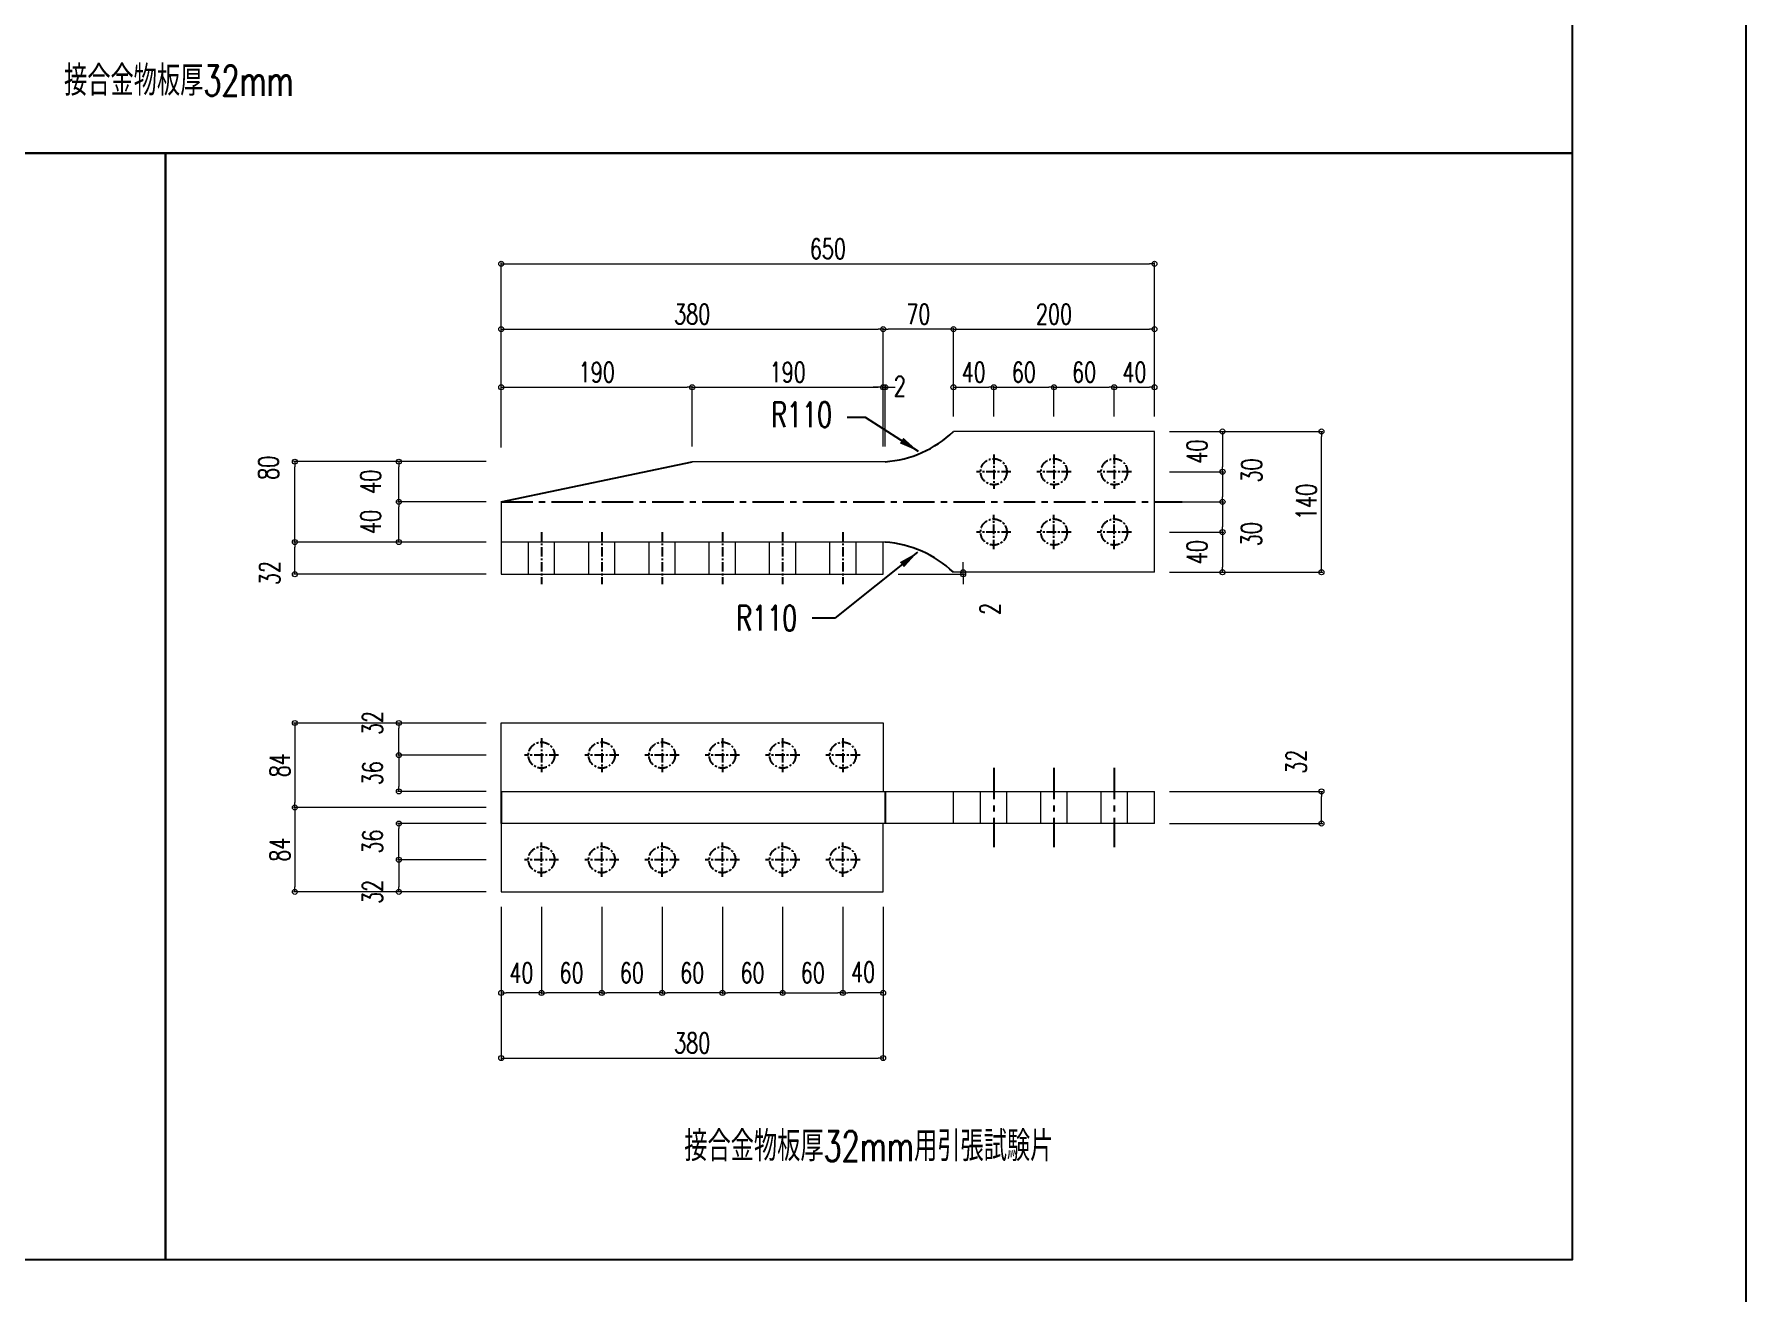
# Model space of a CAD drawing. Header units: millimetres. Extents: x 0 to 29624, y 0 to 14691.
# Drawn here: x 27921 to 29624, y 7011 to 8263 of the extents above; entities that cross this region are included whole.
import ezdxf

# ---------------------------------------------------------------- set-up
doc = ezdxf.new("R2010")
doc.units = ezdxf.units.MM
doc.header["$LTSCALE"] = 5
for name, pattern in [('ACAD_ISO03W100', [30, 12, -18]), ('CENTER1', [10, 6.25, -1.25, 1.25, -1.25]), ('JIS_08_50', [53, 50, -1.125, 0.75, -1.125])]:
    doc.linetypes.add(name, pattern=pattern)
doc.layers.get('0').update_dxf_attribs({"color": 255})
doc.layers.get('DEFPOINTS').update_dxf_attribs({"color": 255})
for name, color, linetype in [('01', 7, 'Continuous'), ('CENTER', 2, 'JIS_08_50'), ('寸法', 4, 'Continuous'), ('補助線', 7, 'ACAD_ISO03W100'), ('金物', 142, 'Continuous')]:
    doc.layers.add(name, color=color, linetype=linetype)
doc.styles.add('KANJI', font='simplex.shx', dxfattribs={"width": 0.7, "bigfont": 'extfont2.shx'})
doc.styles.get("Standard").update_dxf_attribs({"font": 'simplex.shx', "width": 0.7, "height": 2.5, "bigfont": '@extfont2.shx'})
doc.styles.add('SUNPOU2', font='simplex.shx', dxfattribs={"width": 0.7, "height": 50, "bigfont": 'extfont2.shx'})
doc.dimstyles.new('コピー(2) - Standard', dxfattribs={"dimtxt": 25, "dimasz": 20, "dimexe": 0.18, "dimexo": 0.0625, "dimgap": 15, "dimtad": 1, "dimdec": 0, "dimzin": 0, "dimdsep": 46, "dimtxsty": 'Standard', "dimblk": 'DOTSMALL', "dimcen": 0.09, "dimadec": 0, "dimazin": 0, "dimtfac": 1, "dimtdec": 0, "dimtofl": 0, "dimtmove": 0, "dimatfit": 3, "dimfxl": 0, "dimtolj": 1, "dimtzin": 0, "dimarcsym": 0})
doc.dimstyles.new('一般寸法-小さめ', dxfattribs={"dimscale": 10, "dimtxt": 2, "dimasz": 0.5, "dimexe": 0.125, "dimexo": 1.5, "dimgap": 0.5, "dimtad": 1, "dimtxsty": 'KANJI', "dimblk": 'ORIGIN', "dimcen": 0, "dimclrd": 256, "dimclre": 256, "dimclrt": 256, "dimadec": 0, "dimazin": 0, "dimtfac": 1, "dimtmove": 2, "dimatfit": 2, "dimfxl": 0, "dimtolj": 2, "dimlwd": 5, "dimlwe": 5, "dimarcsym": 0})

# ---------------------------------------------------------------- blocks, each defined once
blk = doc.blocks.new('_Origin')
at = {"color": 0, "linetype": 'ByBlock', "lineweight": -2}
blk.add_line((0, 0), (-1, 0), dxfattribs=at)
blk.add_circle((0, 0), 0.5, dxfattribs=at)
blk = doc.blocks.new('*D207')
at = {"layer": 'DEFPOINTS', "color": 0}
for p in [(28766.1, 7969.4), (28386.1, 7837.6), (28766.1, 7837.6)]:
    blk.add_point(p, dxfattribs=at)
at = {"layer": '寸法', "lineweight": 5}
for p, q in [((28386.1, 7852.6), (28386.1, 7970.6)), ((28391.1, 7969.4), (28761.1, 7969.4)), ((28766.1, 7852.6), (28766.1, 7970.6))]:
    blk.add_line(p, q, dxfattribs=at)
at = {"layer": '寸法', "lineweight": 5, "xscale": 5, "yscale": 5, "zscale": 5, "rotation": 180}
blk.add_blockref('_Origin', (28386.1, 7969.4), dxfattribs=at)
at = {"layer": '寸法', "lineweight": 5, "xscale": 5, "yscale": 5, "zscale": 5}
blk.add_blockref('_Origin', (28766.1, 7969.4), dxfattribs=at)
at = {"layer": '寸法', "insert": (28576.1, 7984.4), "char_height": 20, "attachment_point": 5, "style": 'KANJI'}
blk.add_mtext('\\A2;380', dxfattribs=at)
blk = doc.blocks.new('*D208')
at = {"layer": 'DEFPOINTS', "color": 0}
for p in [(28766.1, 7969.4), (28836.1, 7869.1), (28766.1, 7837.6)]:
    blk.add_point(p, dxfattribs=at)
at = {"layer": '寸法', "lineweight": 5}
for p, q in [((28766.1, 7852.6), (28766.1, 7970.6)), ((28831.1, 7969.4), (28771.1, 7969.4)), ((28836.1, 7884.1), (28836.1, 7970.6))]:
    blk.add_line(p, q, dxfattribs=at)
at = {"layer": '寸法', "lineweight": 5, "xscale": 5, "yscale": 5, "zscale": 5, "rotation": 180}
blk.add_blockref('_Origin', (28766.1, 7969.4), dxfattribs=at)
at = {"layer": '寸法', "lineweight": 5, "xscale": 5, "yscale": 5, "zscale": 5}
blk.add_blockref('_Origin', (28836.1, 7969.4), dxfattribs=at)
at = {"layer": '寸法', "insert": (28801.1, 7984.4), "char_height": 20, "attachment_point": 5, "style": 'KANJI'}
blk.add_mtext('\\A2;70', dxfattribs=at)
blk = doc.blocks.new('*D485')
at = {"layer": 'DEFPOINTS', "color": 0}
for p in [(29036.1, 7509.6), (29202.2, 7509.6), (29036.1, 7477.6)]:
    blk.add_point(p, dxfattribs=at)
at = {"layer": '寸法', "lineweight": 5}
for p, q in [((29051.1, 7509.6), (29203.5, 7509.6)), ((29202.2, 7482.6), (29202.2, 7504.6)), ((29051.1, 7477.6), (29203.5, 7477.6))]:
    blk.add_line(p, q, dxfattribs=at)
at = {"layer": '寸法', "lineweight": 5, "xscale": 5, "yscale": 5, "zscale": 5}
for p, rotation in [((29202.2, 7509.6), 90), ((29202.2, 7477.6), 270)]:
    blk.add_blockref('_Origin', p, dxfattribs=dict(at, rotation=rotation))
at = {"layer": '寸法', "insert": (29177.2, 7539.1), "char_height": 20, "attachment_point": 5, "rotation": 90, "style": 'KANJI'}
blk.add_mtext('\\A2;32', dxfattribs=at)
blk = doc.blocks.new('*D209')
at = {"layer": 'DEFPOINTS', "color": 0}
for p in [(29036.1, 7867.6), (29202.2, 7867.6), (29036.1, 7727.6)]:
    blk.add_point(p, dxfattribs=at)
at = {"layer": '寸法', "lineweight": 5}
for p, q in [((29051.1, 7867.6), (29203.5, 7867.6)), ((29202.2, 7732.6), (29202.2, 7862.6)), ((29051.1, 7727.6), (29203.5, 7727.6))]:
    blk.add_line(p, q, dxfattribs=at)
at = {"layer": '寸法', "lineweight": 5, "xscale": 5, "yscale": 5, "zscale": 5}
for p, rotation in [((29202.2, 7867.6), 90), ((29202.2, 7727.6), 270)]:
    blk.add_blockref('_Origin', p, dxfattribs=dict(at, rotation=rotation))
at = {"layer": '寸法', "insert": (29187.2, 7797.6), "char_height": 20, "attachment_point": 5, "rotation": 90, "style": 'KANJI'}
blk.add_mtext('\\A2;140', dxfattribs=at)
blk = doc.blocks.new('*D210')
at = {"layer": 'DEFPOINTS', "color": 0}
for p in [(28180.7, 7837.6), (28386.1, 7837.6), (28386.1, 7757.6)]:
    blk.add_point(p, dxfattribs=at)
at = {"layer": '寸法', "lineweight": 5}
for p, q in [((28371.1, 7837.6), (28179.4, 7837.6)), ((28180.7, 7762.6), (28180.7, 7832.6)), ((28371.1, 7757.6), (28179.4, 7757.6))]:
    blk.add_line(p, q, dxfattribs=at)
at = {"layer": '寸法', "lineweight": 5, "xscale": 5, "yscale": 5, "zscale": 5}
for p, rotation in [((28180.7, 7837.6), 90), ((28180.7, 7757.6), 270)]:
    blk.add_blockref('_Origin', p, dxfattribs=dict(at, rotation=rotation))
at = {"layer": '寸法', "insert": (28154.4, 7831.5), "char_height": 20, "attachment_point": 5, "rotation": 90, "style": 'KANJI'}
blk.add_mtext('\\A2;80', dxfattribs=at)
blk = doc.blocks.new('*D211')
at = {"layer": 'DEFPOINTS', "color": 0}
for p in [(28284.3, 7577.6), (28386.1, 7577.6), (28386.1, 7545.6)]:
    blk.add_point(p, dxfattribs=at)
at = {"layer": '寸法', "lineweight": 5}
for p, q in [((28371.1, 7577.6), (28283, 7577.6)), ((28284.3, 7550.6), (28284.3, 7572.6)), ((28371.1, 7545.6), (28283, 7545.6))]:
    blk.add_line(p, q, dxfattribs=at)
at = {"layer": '寸法', "lineweight": 5, "xscale": 5, "yscale": 5, "zscale": 5}
for p, rotation in [((28284.3, 7577.6), 90), ((28284.3, 7545.6), 270)]:
    blk.add_blockref('_Origin', p, dxfattribs=dict(at, rotation=rotation))
at = {"layer": '寸法', "insert": (28258, 7577.6), "char_height": 20, "attachment_point": 5, "rotation": 90, "style": 'KANJI'}
blk.add_mtext('\\A2;32', dxfattribs=at)
blk = doc.blocks.new('*D486')
at = {"layer": 'DEFPOINTS', "color": 0}
for p in [(28180.7, 7757.6), (28386.1, 7757.6), (28386.1, 7725.6)]:
    blk.add_point(p, dxfattribs=at)
at = {"layer": '寸法', "lineweight": 5}
for p, q in [((28371.1, 7757.6), (28179.4, 7757.6)), ((28180.7, 7730.6), (28180.7, 7752.6)), ((28371.1, 7725.6), (28179.4, 7725.6))]:
    blk.add_line(p, q, dxfattribs=at)
at = {"layer": '寸法', "lineweight": 5, "xscale": 5, "yscale": 5, "zscale": 5}
for p, rotation in [((28180.7, 7757.6), 90), ((28180.7, 7725.6), 270)]:
    blk.add_blockref('_Origin', p, dxfattribs=dict(at, rotation=rotation))
at = {"layer": '寸法', "insert": (28155.7, 7726.8), "char_height": 20, "attachment_point": 5, "rotation": 90, "style": 'KANJI'}
blk.add_mtext('\\A2;32', dxfattribs=at)
blk = doc.blocks.new('*D487')
at = {"layer": 'DEFPOINTS', "color": 0}
for p in [(29036.1, 7969.4), (28836.1, 7869.1), (29036.1, 7867.6)]:
    blk.add_point(p, dxfattribs=at)
at = {"layer": '寸法', "lineweight": 5}
for p, q in [((28836.1, 7884.1), (28836.1, 7970.6)), ((28841.1, 7969.4), (29031.1, 7969.4)), ((29036.1, 7882.6), (29036.1, 7970.6))]:
    blk.add_line(p, q, dxfattribs=at)
at = {"layer": '寸法', "lineweight": 5, "xscale": 5, "yscale": 5, "zscale": 5, "rotation": 180}
blk.add_blockref('_Origin', (28836.1, 7969.4), dxfattribs=at)
at = {"layer": '寸法', "lineweight": 5, "xscale": 5, "yscale": 5, "zscale": 5}
blk.add_blockref('_Origin', (29036.1, 7969.4), dxfattribs=at)
at = {"layer": '寸法', "insert": (28936.1, 7984.4), "char_height": 20, "attachment_point": 5, "style": 'KANJI'}
blk.add_mtext('\\A2;200', dxfattribs=at)
blk = doc.blocks.new('*D212')
at = {"layer": 'DEFPOINTS', "color": 0}
for p in [(29036.1, 7867.6), (29036.1, 7827.6), (29103.8, 7827.6)]:
    blk.add_point(p, dxfattribs=at)
at = {"layer": '寸法', "lineweight": 5}
for p, q in [((29051.1, 7867.6), (29105, 7867.6)), ((29103.8, 7862.6), (29103.8, 7832.6)), ((29051.1, 7827.6), (29105, 7827.6))]:
    blk.add_line(p, q, dxfattribs=at)
at = {"layer": '寸法', "lineweight": 5, "xscale": 5, "yscale": 5, "zscale": 5}
for p, rotation in [((29103.8, 7867.6), 90), ((29103.8, 7827.6), 270)]:
    blk.add_blockref('_Origin', p, dxfattribs=dict(at, rotation=rotation))
at = {"layer": '寸法', "insert": (29078.4, 7847.6), "char_height": 20, "attachment_point": 5, "rotation": 90, "style": 'KANJI'}
blk.add_mtext('\\A2;40', dxfattribs=at)
blk = doc.blocks.new('*D213')
at = {"layer": 'DEFPOINTS', "color": 0}
for p in [(29036.1, 7767.6), (29036.1, 7727.6), (29103.8, 7727.6)]:
    blk.add_point(p, dxfattribs=at)
at = {"layer": '寸法', "lineweight": 5}
for p, q in [((29051.1, 7767.6), (29105, 7767.6)), ((29103.8, 7762.6), (29103.8, 7732.6)), ((29051.1, 7727.6), (29105, 7727.6))]:
    blk.add_line(p, q, dxfattribs=at)
at = {"layer": '寸法', "lineweight": 5, "xscale": 5, "yscale": 5, "zscale": 5}
for p, rotation in [((29103.8, 7767.6), 90), ((29103.8, 7727.6), 270)]:
    blk.add_blockref('_Origin', p, dxfattribs=dict(at, rotation=rotation))
at = {"layer": '寸法', "insert": (29078.4, 7747.6), "char_height": 20, "attachment_point": 5, "rotation": 90, "style": 'KANJI'}
blk.add_mtext('\\A2;40', dxfattribs=at)
blk = doc.blocks.new('*D214')
at = {"layer": 'DEFPOINTS', "color": 0}
for p in [(28284.3, 7797.6), (28386.1, 7797.6), (28386.1, 7757.6)]:
    blk.add_point(p, dxfattribs=at)
at = {"layer": '寸法', "lineweight": 5}
for p, q in [((28371.1, 7797.6), (28283, 7797.6)), ((28284.3, 7762.6), (28284.3, 7792.6)), ((28371.1, 7757.6), (28283, 7757.6))]:
    blk.add_line(p, q, dxfattribs=at)
at = {"layer": '寸法', "lineweight": 5, "xscale": 5, "yscale": 5, "zscale": 5}
for p, rotation in [((28284.3, 7797.6), 90), ((28284.3, 7757.6), 270)]:
    blk.add_blockref('_Origin', p, dxfattribs=dict(at, rotation=rotation))
at = {"layer": '寸法', "insert": (28256.1, 7777.6), "char_height": 20, "attachment_point": 5, "rotation": 90, "style": 'KANJI'}
blk.add_mtext('\\A2;40', dxfattribs=at)
blk = doc.blocks.new('*D215')
at = {"layer": 'DEFPOINTS', "color": 0}
for p in [(28284.3, 7837.6), (28386.1, 7837.6), (28386.1, 7797.6)]:
    blk.add_point(p, dxfattribs=at)
at = {"layer": '寸法', "lineweight": 5}
for p, q in [((28371.1, 7837.6), (28283, 7837.6)), ((28284.3, 7802.6), (28284.3, 7832.6)), ((28371.1, 7797.6), (28283, 7797.6))]:
    blk.add_line(p, q, dxfattribs=at)
at = {"layer": '寸法', "lineweight": 5, "xscale": 5, "yscale": 5, "zscale": 5}
for p, rotation in [((28284.3, 7837.6), 90), ((28284.3, 7797.6), 270)]:
    blk.add_blockref('_Origin', p, dxfattribs=dict(at, rotation=rotation))
at = {"layer": '寸法', "insert": (28256.1, 7817.6), "char_height": 20, "attachment_point": 5, "rotation": 90, "style": 'KANJI'}
blk.add_mtext('\\A2;40', dxfattribs=at)
blk = doc.blocks.new('*D488')
at = {"layer": 'DEFPOINTS', "color": 0}
for p in [(28766.1, 7725.6), (28836.1, 7727.6), (28845.7, 7727.6)]:
    blk.add_point(p, dxfattribs=at)
at = {"layer": '寸法', "lineweight": 5}
for p, q in [((28845.7, 7732.6), (28845.7, 7737.6)), ((28781.1, 7725.6), (28847, 7725.6)), ((28845.7, 7725.6), (28845.7, 7727.6)), ((28845.7, 7720.6), (28845.7, 7715.6)), ((28851.1, 7727.6), (28847, 7727.6))]:
    blk.add_line(p, q, dxfattribs=at)
at = {"layer": '寸法', "lineweight": 5, "xscale": 5, "yscale": 5, "zscale": 5}
for p, rotation in [((28845.7, 7727.6), 270), ((28845.7, 7725.6), 90)]:
    blk.add_blockref('_Origin', p, dxfattribs=dict(at, rotation=rotation))
at = {"layer": '寸法', "insert": (28872.5, 7691.1), "char_height": 20, "attachment_point": 5, "rotation": 90, "style": 'KANJI'}
blk.add_mtext('\\A2;2', dxfattribs=at)
blk = doc.blocks.new('*D216')
at = {"layer": 'DEFPOINTS', "color": 0}
for p in [(28386.1, 7545.6), (28284.3, 7509.6), (28386.1, 7509.6)]:
    blk.add_point(p, dxfattribs=at)
at = {"layer": '寸法', "lineweight": 5}
for p, q in [((28371.1, 7545.6), (28283, 7545.6)), ((28284.3, 7540.6), (28284.3, 7514.6)), ((28371.1, 7509.6), (28283, 7509.6))]:
    blk.add_line(p, q, dxfattribs=at)
at = {"layer": '寸法', "lineweight": 5, "xscale": 5, "yscale": 5, "zscale": 5}
for p, rotation in [((28284.3, 7545.6), 90), ((28284.3, 7509.6), 270)]:
    blk.add_blockref('_Origin', p, dxfattribs=dict(at, rotation=rotation))
at = {"layer": '寸法', "insert": (28258, 7527.6), "char_height": 20, "attachment_point": 5, "rotation": 90, "style": 'KANJI'}
blk.add_mtext('\\A2;36', dxfattribs=at)
blk = doc.blocks.new('*D217')
at = {"layer": 'DEFPOINTS', "color": 0}
for p in [(29036.1, 8034.4), (29036.1, 7869.1), (28386.1, 7836.8)]:
    blk.add_point(p, dxfattribs=at)
at = {"layer": '寸法', "lineweight": 5}
for p, q in [((28386.1, 7851.8), (28386.1, 8035.6)), ((28391.1, 8034.4), (29031.1, 8034.4)), ((29036.1, 7884.1), (29036.1, 8035.6))]:
    blk.add_line(p, q, dxfattribs=at)
at = {"layer": '寸法', "lineweight": 5, "xscale": 5, "yscale": 5, "zscale": 5, "rotation": 180}
blk.add_blockref('_Origin', (28386.1, 8034.4), dxfattribs=at)
at = {"layer": '寸法', "lineweight": 5, "xscale": 5, "yscale": 5, "zscale": 5}
blk.add_blockref('_Origin', (29036.1, 8034.4), dxfattribs=at)
at = {"layer": '寸法', "insert": (28711.1, 8049.4), "char_height": 20, "attachment_point": 5, "style": 'KANJI'}
blk.add_mtext('\\A2;650', dxfattribs=at)
blk = doc.blocks.new('_DotSmall')
at = {"color": 0, "linetype": 'ByBlock', "const_width": 0.5}
blk.add_lwpolyline([(-0.0625, 0, 1), (0.0625, 0, 1)], format="xyb", close=True, dxfattribs=at)
blk = doc.blocks.new('*D218')
at = {"layer": 'DEFPOINTS', "color": 0}
for p in [(28576.1, 7911.6), (28386.1, 7837.6), (28576.1, 7837.6)]:
    blk.add_point(p, dxfattribs=at)
at = {"layer": '寸法', "lineweight": 5}
for p, q in [((28386.1, 7852.6), (28386.1, 7912.8)), ((28391.1, 7911.6), (28571.1, 7911.6)), ((28576.1, 7852.6), (28576.1, 7912.8))]:
    blk.add_line(p, q, dxfattribs=at)
at = {"layer": '寸法', "lineweight": 5, "xscale": 5, "yscale": 5, "zscale": 5, "rotation": 180}
blk.add_blockref('_Origin', (28386.1, 7911.6), dxfattribs=at)
at = {"layer": '寸法', "lineweight": 5, "xscale": 5, "yscale": 5, "zscale": 5}
blk.add_blockref('_Origin', (28576.1, 7911.6), dxfattribs=at)
at = {"layer": '寸法', "insert": (28481.1, 7926.6), "char_height": 20, "attachment_point": 5, "style": 'KANJI'}
blk.add_mtext('\\A2;190', dxfattribs=at)
blk = doc.blocks.new('*D219')
at = {"layer": 'DEFPOINTS', "color": 0}
for p in [(28766.1, 7911.6), (28576.1, 7837.6), (28766.1, 7837.6)]:
    blk.add_point(p, dxfattribs=at)
at = {"layer": '寸法', "lineweight": 5}
for p, q in [((28576.1, 7852.6), (28576.1, 7912.8)), ((28581.1, 7911.6), (28761.1, 7911.6)), ((28766.1, 7852.6), (28766.1, 7912.8))]:
    blk.add_line(p, q, dxfattribs=at)
at = {"layer": '寸法', "lineweight": 5, "xscale": 5, "yscale": 5, "zscale": 5, "rotation": 180}
blk.add_blockref('_Origin', (28576.1, 7911.6), dxfattribs=at)
at = {"layer": '寸法', "lineweight": 5, "xscale": 5, "yscale": 5, "zscale": 5}
blk.add_blockref('_Origin', (28766.1, 7911.6), dxfattribs=at)
at = {"layer": '寸法', "insert": (28671.1, 7926.6), "char_height": 20, "attachment_point": 5, "style": 'KANJI'}
blk.add_mtext('\\A2;190', dxfattribs=at)
blk = doc.blocks.new('*D220')
at = {"layer": 'DEFPOINTS', "color": 0}
for p in [(28876.1, 7911.6), (28836.1, 7867.6), (28876.1, 7867.6)]:
    blk.add_point(p, dxfattribs=at)
at = {"layer": '寸法', "lineweight": 5}
for p, q in [((28836.1, 7882.6), (28836.1, 7912.8)), ((28841.1, 7911.6), (28871.1, 7911.6)), ((28876.1, 7882.6), (28876.1, 7912.8))]:
    blk.add_line(p, q, dxfattribs=at)
at = {"layer": '寸法', "lineweight": 5, "xscale": 5, "yscale": 5, "zscale": 5, "rotation": 180}
blk.add_blockref('_Origin', (28836.1, 7911.6), dxfattribs=at)
at = {"layer": '寸法', "lineweight": 5, "xscale": 5, "yscale": 5, "zscale": 5}
blk.add_blockref('_Origin', (28876.1, 7911.6), dxfattribs=at)
at = {"layer": '寸法', "insert": (28856.1, 7926.6), "char_height": 20, "attachment_point": 5, "style": 'KANJI'}
blk.add_mtext('\\A2;40', dxfattribs=at)
blk = doc.blocks.new('*D221')
at = {"layer": 'DEFPOINTS', "color": 0}
for p in [(28996.1, 7911.6), (28936.1, 7867.6), (28996.1, 7867.6)]:
    blk.add_point(p, dxfattribs=at)
at = {"layer": '寸法', "lineweight": 5}
for p, q in [((28936.1, 7882.6), (28936.1, 7912.8)), ((28941.1, 7911.6), (28991.1, 7911.6)), ((28996.1, 7882.6), (28996.1, 7912.8))]:
    blk.add_line(p, q, dxfattribs=at)
at = {"layer": '寸法', "lineweight": 5, "xscale": 5, "yscale": 5, "zscale": 5, "rotation": 180}
blk.add_blockref('_Origin', (28936.1, 7911.6), dxfattribs=at)
at = {"layer": '寸法', "lineweight": 5, "xscale": 5, "yscale": 5, "zscale": 5}
blk.add_blockref('_Origin', (28996.1, 7911.6), dxfattribs=at)
at = {"layer": '寸法', "insert": (28966.1, 7926.6), "char_height": 20, "attachment_point": 5, "style": 'KANJI'}
blk.add_mtext('\\A2;60', dxfattribs=at)
blk = doc.blocks.new('*D222')
at = {"layer": 'DEFPOINTS', "color": 0}
for p in [(28936.1, 7911.6), (28876.1, 7867.6), (28936.1, 7867.6)]:
    blk.add_point(p, dxfattribs=at)
at = {"layer": '寸法', "lineweight": 5}
for p, q in [((28876.1, 7882.6), (28876.1, 7912.8)), ((28881.1, 7911.6), (28931.1, 7911.6)), ((28936.1, 7882.6), (28936.1, 7912.8))]:
    blk.add_line(p, q, dxfattribs=at)
at = {"layer": '寸法', "lineweight": 5, "xscale": 5, "yscale": 5, "zscale": 5, "rotation": 180}
blk.add_blockref('_Origin', (28876.1, 7911.6), dxfattribs=at)
at = {"layer": '寸法', "lineweight": 5, "xscale": 5, "yscale": 5, "zscale": 5}
blk.add_blockref('_Origin', (28936.1, 7911.6), dxfattribs=at)
at = {"layer": '寸法', "insert": (28906.1, 7926.6), "char_height": 20, "attachment_point": 5, "style": 'KANJI'}
blk.add_mtext('\\A2;60', dxfattribs=at)
blk = doc.blocks.new('*D223')
at = {"layer": 'DEFPOINTS', "color": 0}
for p in [(29036.1, 7911.6), (28996.1, 7867.6), (29036.1, 7867.6)]:
    blk.add_point(p, dxfattribs=at)
at = {"layer": '寸法', "lineweight": 5}
for p, q in [((28996.1, 7882.6), (28996.1, 7912.8)), ((29001.1, 7911.6), (29031.1, 7911.6)), ((29036.1, 7882.6), (29036.1, 7912.8))]:
    blk.add_line(p, q, dxfattribs=at)
at = {"layer": '寸法', "lineweight": 5, "xscale": 5, "yscale": 5, "zscale": 5, "rotation": 180}
blk.add_blockref('_Origin', (28996.1, 7911.6), dxfattribs=at)
at = {"layer": '寸法', "lineweight": 5, "xscale": 5, "yscale": 5, "zscale": 5}
blk.add_blockref('_Origin', (29036.1, 7911.6), dxfattribs=at)
at = {"layer": '寸法', "insert": (29016.1, 7926.6), "char_height": 20, "attachment_point": 5, "style": 'KANJI'}
blk.add_mtext('\\A2;40', dxfattribs=at)
blk = doc.blocks.new('*D224')
at = {"layer": 'DEFPOINTS', "color": 0}
for p in [(29036.1, 7827.6), (29036.1, 7797.6), (29103.8, 7797.6)]:
    blk.add_point(p, dxfattribs=at)
at = {"layer": '寸法', "lineweight": 5}
for p, q in [((29051.1, 7827.6), (29105, 7827.6)), ((29103.8, 7822.6), (29103.8, 7802.6)), ((29051.1, 7797.6), (29105, 7797.6))]:
    blk.add_line(p, q, dxfattribs=at)
at = {"layer": '寸法', "lineweight": 5, "xscale": 5, "yscale": 5, "zscale": 5}
for p, rotation in [((29103.8, 7827.6), 90), ((29103.8, 7797.6), 270)]:
    blk.add_blockref('_Origin', p, dxfattribs=dict(at, rotation=rotation))
at = {"layer": '寸法', "insert": (29132.8, 7828.8), "char_height": 20, "attachment_point": 5, "rotation": 90, "style": 'KANJI'}
blk.add_mtext('\\A2;30', dxfattribs=at)
blk = doc.blocks.new('*D225')
at = {"layer": 'DEFPOINTS', "color": 0}
for p in [(29036.1, 7797.6), (29036.1, 7767.6), (29103.8, 7767.6)]:
    blk.add_point(p, dxfattribs=at)
at = {"layer": '寸法', "lineweight": 5}
for p, q in [((29051.1, 7797.6), (29105, 7797.6)), ((29103.8, 7792.6), (29103.8, 7772.6)), ((29051.1, 7767.6), (29105, 7767.6))]:
    blk.add_line(p, q, dxfattribs=at)
at = {"layer": '寸法', "lineweight": 5, "xscale": 5, "yscale": 5, "zscale": 5}
for p, rotation in [((29103.8, 7797.6), 90), ((29103.8, 7767.6), 270)]:
    blk.add_blockref('_Origin', p, dxfattribs=dict(at, rotation=rotation))
at = {"layer": '寸法', "insert": (29132.5, 7765.4), "char_height": 20, "attachment_point": 5, "rotation": 90, "style": 'KANJI'}
blk.add_mtext('\\A2;30', dxfattribs=at)
blk = doc.blocks.new('*D489')
at = {"layer": 'DEFPOINTS', "color": 0}
for p in [(28768.1, 7911.6), (28766.1, 7837.6), (28768.1, 7837.6)]:
    blk.add_point(p, dxfattribs=at)
at = {"layer": '寸法', "lineweight": 5}
for p, q in [((28761.1, 7911.6), (28756.1, 7911.6)), ((28766.1, 7852.6), (28766.1, 7912.8)), ((28766.1, 7911.6), (28768.1, 7911.6)), ((28768.1, 7852.6), (28768.1, 7912.8)), ((28773.1, 7911.6), (28778.1, 7911.6))]:
    blk.add_line(p, q, dxfattribs=at)
at = {"layer": '寸法', "lineweight": 5, "xscale": 5, "yscale": 5, "zscale": 5}
blk.add_blockref('_Origin', (28766.1, 7911.6), dxfattribs=at)
at = {"layer": '寸法', "lineweight": 5, "xscale": 5, "yscale": 5, "zscale": 5, "rotation": 180}
blk.add_blockref('_Origin', (28768.1, 7911.6), dxfattribs=at)
at = {"layer": '寸法', "insert": (28782.7, 7912.7), "char_height": 20, "attachment_point": 5, "style": 'KANJI'}
blk.add_mtext('\\A2;2', dxfattribs=at)
blk = doc.blocks.new('*D226')
at = {"layer": 'DEFPOINTS', "color": 0}
for p in [(28386.1, 7441.6), (28284.3, 7409.6), (28386.1, 7409.6)]:
    blk.add_point(p, dxfattribs=at)
at = {"layer": '寸法', "lineweight": 5}
for p, q in [((28371.1, 7441.6), (28283, 7441.6)), ((28284.3, 7436.6), (28284.3, 7414.6)), ((28371.1, 7409.6), (28283, 7409.6))]:
    blk.add_line(p, q, dxfattribs=at)
at = {"layer": '寸法', "lineweight": 5, "xscale": 5, "yscale": 5, "zscale": 5}
for p, rotation in [((28284.3, 7441.6), 90), ((28284.3, 7409.6), 270)]:
    blk.add_blockref('_Origin', p, dxfattribs=dict(at, rotation=rotation))
at = {"layer": '寸法', "insert": (28258, 7409.6), "char_height": 20, "attachment_point": 5, "rotation": 90, "style": 'KANJI'}
blk.add_mtext('\\A2;32', dxfattribs=at)
blk = doc.blocks.new('*D227')
at = {"layer": 'DEFPOINTS', "color": 0}
for p in [(28284.3, 7477.6), (28386.1, 7477.6), (28386.1, 7441.6)]:
    blk.add_point(p, dxfattribs=at)
at = {"layer": '寸法', "lineweight": 5}
for p, q in [((28371.1, 7477.6), (28283, 7477.6)), ((28284.3, 7446.6), (28284.3, 7472.6)), ((28371.1, 7441.6), (28283, 7441.6))]:
    blk.add_line(p, q, dxfattribs=at)
at = {"layer": '寸法', "lineweight": 5, "xscale": 5, "yscale": 5, "zscale": 5}
for p, rotation in [((28284.3, 7477.6), 90), ((28284.3, 7441.6), 270)]:
    blk.add_blockref('_Origin', p, dxfattribs=dict(at, rotation=rotation))
at = {"layer": '寸法', "insert": (28258, 7459.6), "char_height": 20, "attachment_point": 5, "rotation": 90, "style": 'KANJI'}
blk.add_mtext('\\A2;36', dxfattribs=at)
blk = doc.blocks.new('*D228')
at = {"layer": 'DEFPOINTS', "color": 0}
for p in [(28666.1, 7409.6), (28726.1, 7409.6), (28726.1, 7309.1)]:
    blk.add_point(p, dxfattribs=at)
at = {"layer": '寸法', "lineweight": 5}
for p, q in [((28666.1, 7394.6), (28666.1, 7307.9)), ((28726.1, 7394.6), (28726.1, 7307.9)), ((28671.1, 7309.1), (28721.1, 7309.1))]:
    blk.add_line(p, q, dxfattribs=at)
at = {"layer": '寸法', "lineweight": 5, "xscale": 5, "yscale": 5, "zscale": 5, "rotation": 180}
blk.add_blockref('_Origin', (28666.1, 7309.1), dxfattribs=at)
at = {"layer": '寸法', "lineweight": 5, "xscale": 5, "yscale": 5, "zscale": 5}
blk.add_blockref('_Origin', (28726.1, 7309.1), dxfattribs=at)
at = {"layer": '寸法', "insert": (28696.1, 7329.1), "char_height": 20, "attachment_point": 5, "style": 'KANJI'}
blk.add_mtext('\\A2;60', dxfattribs=at)
blk = doc.blocks.new('*D229')
at = {"layer": 'DEFPOINTS', "color": 0}
for p in [(28426.1, 7409.6), (28486.1, 7409.6), (28426.1, 7309.1)]:
    blk.add_point(p, dxfattribs=at)
at = {"layer": '寸法', "lineweight": 5}
for p, q in [((28426.1, 7394.6), (28426.1, 7307.9)), ((28486.1, 7394.6), (28486.1, 7307.9)), ((28481.1, 7309.1), (28431.1, 7309.1))]:
    blk.add_line(p, q, dxfattribs=at)
at = {"layer": '寸法', "lineweight": 5, "xscale": 5, "yscale": 5, "zscale": 5, "rotation": 180}
blk.add_blockref('_Origin', (28426.1, 7309.1), dxfattribs=at)
at = {"layer": '寸法', "lineweight": 5, "xscale": 5, "yscale": 5, "zscale": 5}
blk.add_blockref('_Origin', (28486.1, 7309.1), dxfattribs=at)
at = {"layer": '寸法', "insert": (28456.1, 7329.1), "char_height": 20, "attachment_point": 5, "style": 'KANJI'}
blk.add_mtext('\\A2;60', dxfattribs=at)
blk = doc.blocks.new('*D230')
at = {"layer": 'DEFPOINTS', "color": 0}
for p in [(28386.1, 7409.6), (28766.1, 7409.6), (28766.1, 7244.3)]:
    blk.add_point(p, dxfattribs=at)
at = {"layer": '寸法', "lineweight": 5}
for p, q in [((28386.1, 7394.6), (28386.1, 7243)), ((28766.1, 7394.6), (28766.1, 7243)), ((28391.1, 7244.3), (28761.1, 7244.3))]:
    blk.add_line(p, q, dxfattribs=at)
at = {"layer": '寸法', "lineweight": 5, "xscale": 5, "yscale": 5, "zscale": 5, "rotation": 180}
blk.add_blockref('_Origin', (28386.1, 7244.3), dxfattribs=at)
at = {"layer": '寸法', "lineweight": 5, "xscale": 5, "yscale": 5, "zscale": 5}
blk.add_blockref('_Origin', (28766.1, 7244.3), dxfattribs=at)
at = {"layer": '寸法', "insert": (28576.1, 7259.3), "char_height": 20, "attachment_point": 5, "style": 'KANJI'}
blk.add_mtext('\\A2;380', dxfattribs=at)
blk = doc.blocks.new('*D231')
at = {"layer": 'DEFPOINTS', "color": 0}
for p in [(28606.1, 7409.6), (28666.1, 7409.6), (28606.1, 7309.1)]:
    blk.add_point(p, dxfattribs=at)
at = {"layer": '寸法', "lineweight": 5}
for p, q in [((28606.1, 7394.6), (28606.1, 7307.9)), ((28666.1, 7394.6), (28666.1, 7307.9)), ((28661.1, 7309.1), (28611.1, 7309.1))]:
    blk.add_line(p, q, dxfattribs=at)
at = {"layer": '寸法', "lineweight": 5, "xscale": 5, "yscale": 5, "zscale": 5, "rotation": 180}
blk.add_blockref('_Origin', (28606.1, 7309.1), dxfattribs=at)
at = {"layer": '寸法', "lineweight": 5, "xscale": 5, "yscale": 5, "zscale": 5}
blk.add_blockref('_Origin', (28666.1, 7309.1), dxfattribs=at)
at = {"layer": '寸法', "insert": (28636.1, 7329.1), "char_height": 20, "attachment_point": 5, "style": 'KANJI'}
blk.add_mtext('\\A2;60', dxfattribs=at)
blk = doc.blocks.new('*D232')
at = {"layer": 'DEFPOINTS', "color": 0}
for p in [(28546.1, 7409.6), (28606.1, 7409.6), (28546.1, 7309.1)]:
    blk.add_point(p, dxfattribs=at)
at = {"layer": '寸法', "lineweight": 5}
for p, q in [((28546.1, 7394.6), (28546.1, 7307.9)), ((28606.1, 7394.6), (28606.1, 7307.9)), ((28601.1, 7309.1), (28551.1, 7309.1))]:
    blk.add_line(p, q, dxfattribs=at)
at = {"layer": '寸法', "lineweight": 5, "xscale": 5, "yscale": 5, "zscale": 5, "rotation": 180}
blk.add_blockref('_Origin', (28546.1, 7309.1), dxfattribs=at)
at = {"layer": '寸法', "lineweight": 5, "xscale": 5, "yscale": 5, "zscale": 5}
blk.add_blockref('_Origin', (28606.1, 7309.1), dxfattribs=at)
at = {"layer": '寸法', "insert": (28576.1, 7329.1), "char_height": 20, "attachment_point": 5, "style": 'KANJI'}
blk.add_mtext('\\A2;60', dxfattribs=at)
blk = doc.blocks.new('*D233')
at = {"layer": 'DEFPOINTS', "color": 0}
for p in [(28486.1, 7409.6), (28546.1, 7409.6), (28486.1, 7309.1)]:
    blk.add_point(p, dxfattribs=at)
at = {"layer": '寸法', "lineweight": 5}
for p, q in [((28486.1, 7394.6), (28486.1, 7307.9)), ((28546.1, 7394.6), (28546.1, 7307.9)), ((28541.1, 7309.1), (28491.1, 7309.1))]:
    blk.add_line(p, q, dxfattribs=at)
at = {"layer": '寸法', "lineweight": 5, "xscale": 5, "yscale": 5, "zscale": 5, "rotation": 180}
blk.add_blockref('_Origin', (28486.1, 7309.1), dxfattribs=at)
at = {"layer": '寸法', "lineweight": 5, "xscale": 5, "yscale": 5, "zscale": 5}
blk.add_blockref('_Origin', (28546.1, 7309.1), dxfattribs=at)
at = {"layer": '寸法', "insert": (28516.1, 7329.1), "char_height": 20, "attachment_point": 5, "style": 'KANJI'}
blk.add_mtext('\\A2;60', dxfattribs=at)
blk = doc.blocks.new('*D234')
at = {"layer": 'DEFPOINTS', "color": 0}
for p in [(28386.1, 7409.6), (28426.1, 7409.6), (28386.1, 7309.1)]:
    blk.add_point(p, dxfattribs=at)
at = {"layer": '寸法', "lineweight": 5}
for p, q in [((28386.1, 7394.6), (28386.1, 7307.9)), ((28426.1, 7394.6), (28426.1, 7307.9)), ((28421.1, 7309.1), (28391.1, 7309.1))]:
    blk.add_line(p, q, dxfattribs=at)
at = {"layer": '寸法', "lineweight": 5, "xscale": 5, "yscale": 5, "zscale": 5, "rotation": 180}
blk.add_blockref('_Origin', (28386.1, 7309.1), dxfattribs=at)
at = {"layer": '寸法', "lineweight": 5, "xscale": 5, "yscale": 5, "zscale": 5}
blk.add_blockref('_Origin', (28426.1, 7309.1), dxfattribs=at)
at = {"layer": '寸法', "insert": (28406.1, 7329.1), "char_height": 20, "attachment_point": 5, "style": 'KANJI'}
blk.add_mtext('\\A2;40', dxfattribs=at)
blk = doc.blocks.new('*D235')
at = {"layer": 'DEFPOINTS', "color": 0}
for p in [(28726.1, 7409.6), (28766.1, 7409.6), (28726.1, 7309.1)]:
    blk.add_point(p, dxfattribs=at)
at = {"layer": '寸法', "lineweight": 5}
for p, q in [((28726.1, 7394.6), (28726.1, 7307.9)), ((28766.1, 7394.6), (28766.1, 7307.9)), ((28761.1, 7309.1), (28731.1, 7309.1))]:
    blk.add_line(p, q, dxfattribs=at)
at = {"layer": '寸法', "lineweight": 5, "xscale": 5, "yscale": 5, "zscale": 5, "rotation": 180}
blk.add_blockref('_Origin', (28726.1, 7309.1), dxfattribs=at)
at = {"layer": '寸法', "lineweight": 5, "xscale": 5, "yscale": 5, "zscale": 5}
blk.add_blockref('_Origin', (28766.1, 7309.1), dxfattribs=at)
at = {"layer": '寸法', "insert": (28746.1, 7329.9), "char_height": 20, "attachment_point": 5, "style": 'KANJI'}
blk.add_mtext('\\A2;40', dxfattribs=at)
blk = doc.blocks.new('*D490')
at = {"layer": 'DEFPOINTS', "color": 0, "ltscale": 2}
for p in [(28386.1, 7577.6), (28180.7, 7493.6), (28386.1, 7493.6)]:
    blk.add_point(p, dxfattribs=at)
at = {"layer": '寸法', "lineweight": 5, "ltscale": 2}
for p, q in [((28371.1, 7577.6), (28179.4, 7577.6)), ((28180.7, 7572.6), (28180.7, 7498.6)), ((28371.1, 7493.6), (28179.4, 7493.6))]:
    blk.add_line(p, q, dxfattribs=at)
at = {"layer": '寸法', "lineweight": 5, "ltscale": 2, "xscale": 5, "yscale": 5, "zscale": 5}
for p, rotation in [((28180.7, 7577.6), 90), ((28180.7, 7493.6), 270)]:
    blk.add_blockref('_Origin', p, dxfattribs=dict(at, rotation=rotation))
at = {"layer": '寸法', "ltscale": 2, "insert": (28165.7, 7535.6), "char_height": 20, "attachment_point": 5, "rotation": 90, "style": 'KANJI'}
blk.add_mtext('\\A2;84', dxfattribs=at)
blk = doc.blocks.new('*D236')
at = {"layer": 'DEFPOINTS', "color": 0, "ltscale": 2}
for p in [(28386.1, 7493.6), (28180.7, 7409.6), (28386.1, 7409.6)]:
    blk.add_point(p, dxfattribs=at)
at = {"layer": '寸法', "lineweight": 5, "ltscale": 2}
for p, q in [((28371.1, 7493.6), (28179.4, 7493.6)), ((28180.7, 7488.6), (28180.7, 7414.6)), ((28371.1, 7409.6), (28179.4, 7409.6))]:
    blk.add_line(p, q, dxfattribs=at)
at = {"layer": '寸法', "lineweight": 5, "ltscale": 2, "xscale": 5, "yscale": 5, "zscale": 5}
for p, rotation in [((28180.7, 7493.6), 90), ((28180.7, 7409.6), 270)]:
    blk.add_blockref('_Origin', p, dxfattribs=dict(at, rotation=rotation))
at = {"layer": '寸法', "ltscale": 2, "insert": (28165.7, 7451.6), "char_height": 20, "attachment_point": 5, "rotation": 90, "style": 'KANJI'}
blk.add_mtext('\\A2;84', dxfattribs=at)

msp = doc.modelspace()

# ---------------------------------------------------------------- linework, layer by layer
at = {"linetype": 'Continuous', "lineweight": -3}
msp.add_lwpolyline([(16908.559, 14690.974), (29624.479, 14690.974), (29624.479, 5709.694), (16908.559, 5709.694)], close=True, dxfattribs=at)
at = {"layer": '01', "ltscale": 2}
for points in [[(26651.831, 8293.963), (29451.831, 8293.963), (29451.831, 8144.619), (26651.831, 8144.619)], [(26651.831, 8144.619), (28051.831, 8144.619), (28051.831, 7043.501), (26651.831, 7043.501)], [(28051.831, 8144.619), (29451.831, 8144.619), (29451.831, 7043.501), (28051.831, 7043.501)]]:
    msp.add_lwpolyline(points, close=True, dxfattribs=at)
at = {"layer": 'CENTER', "color": 7, "linetype": 'CENTER1'}
for p, q in [((28386.106, 7797.576), (29063.76, 7797.576)), ((28876.106, 7533.169), (28876.106, 7454.07)), ((28936.106, 7533.169), (28936.106, 7454.07)), ((28996.106, 7533.169), (28996.106, 7454.07))]:
    msp.add_line(p, q, dxfattribs=at)
at = {"layer": '寸法', "linetype": 'CENTER1', "ltscale": 0.3}
for p, q in [((28876.106, 7844.576), (28876.106, 7810.576)), ((28936.106, 7844.576), (28936.106, 7810.576)), ((28996.106, 7844.576), (28996.106, 7810.576)), ((28893.106, 7827.576), (28859.106, 7827.576)), ((28953.106, 7827.576), (28919.106, 7827.576)), ((29013.106, 7827.576), (28979.106, 7827.576)), ((28876.106, 7750.576), (28876.106, 7784.576)), ((28936.106, 7750.576), (28936.106, 7784.576)), ((28996.106, 7750.576), (28996.106, 7784.576)), ((28426.106, 7767.576), (28426.106, 7715.576)), ((28486.106, 7767.576), (28486.106, 7715.576)), ((28546.106, 7767.576), (28546.106, 7715.576)), ((28606.106, 7767.576), (28606.106, 7715.576)), ((28666.106, 7767.576), (28666.106, 7715.576)), ((28726.106, 7767.576), (28726.106, 7715.576)), ((28893.106, 7767.576), (28859.106, 7767.576)), ((28953.106, 7767.576), (28919.106, 7767.576)), ((29013.106, 7767.576), (28979.106, 7767.576)), ((28426.106, 7562.619), (28426.106, 7528.619)), ((28486.106, 7562.619), (28486.106, 7528.619)), ((28546.106, 7562.619), (28546.106, 7528.619)), ((28606.106, 7562.619), (28606.106, 7528.619)), ((28666.106, 7562.619), (28666.106, 7528.619)), ((28726.106, 7562.619), (28726.106, 7528.619)), ((28443.106, 7545.619), (28409.106, 7545.619)), ((28503.106, 7545.619), (28469.106, 7545.619)), ((28563.106, 7545.619), (28529.106, 7545.619)), ((28623.106, 7545.619), (28589.106, 7545.619)), ((28683.106, 7545.619), (28649.106, 7545.619)), ((28743.106, 7545.619), (28709.106, 7545.619)), ((28426.106, 7424.619), (28426.106, 7458.619)), ((28486.106, 7424.619), (28486.106, 7458.619)), ((28546.106, 7424.619), (28546.106, 7458.619)), ((28606.106, 7424.619), (28606.106, 7458.619)), ((28666.106, 7424.619), (28666.106, 7458.619)), ((28726.106, 7424.619), (28726.106, 7458.619)), ((28443.106, 7441.619), (28409.106, 7441.619)), ((28503.106, 7441.619), (28469.106, 7441.619)), ((28563.106, 7441.619), (28529.106, 7441.619)), ((28623.106, 7441.619), (28589.106, 7441.619)), ((28683.106, 7441.619), (28649.106, 7441.619)), ((28743.106, 7441.619), (28709.106, 7441.619))]:
    msp.add_line(p, q, dxfattribs=at)
for centre in [(28876.106, 7827.576), (28936.106, 7827.576), (28996.106, 7827.576), (28876.106, 7767.576), (28936.106, 7767.576), (28996.106, 7767.576), (28426.106, 7545.619), (28486.106, 7545.619), (28546.106, 7545.619), (28606.106, 7545.619), (28666.106, 7545.619), (28726.106, 7545.619), (28426.106, 7441.619), (28486.106, 7441.619), (28546.106, 7441.619), (28606.106, 7441.619), (28666.106, 7441.619), (28726.106, 7441.619)]:
    msp.add_circle(centre, 13, dxfattribs=at)
at = {"layer": '補助線', "lineweight": 18}
for p, q in [((28413.106, 7725.576), (28413.106, 7757.576)), ((28439.106, 7725.576), (28439.106, 7757.576)), ((28473.106, 7725.576), (28473.106, 7757.576)), ((28499.106, 7725.576), (28499.106, 7757.576)), ((28533.106, 7725.576), (28533.106, 7757.576)), ((28559.106, 7725.576), (28559.106, 7757.576)), ((28593.106, 7725.576), (28593.106, 7757.576)), ((28619.106, 7725.576), (28619.106, 7757.576)), ((28653.106, 7725.576), (28653.106, 7757.576)), ((28679.106, 7725.576), (28679.106, 7757.576)), ((28713.106, 7725.576), (28713.106, 7757.576)), ((28739.106, 7725.576), (28739.106, 7757.576)), ((28863.106, 7477.619), (28863.106, 7509.619)), ((28889.106, 7477.619), (28889.106, 7509.619)), ((28923.106, 7477.619), (28923.106, 7509.619)), ((28949.106, 7477.619), (28949.106, 7509.619)), ((28983.106, 7477.619), (28983.106, 7509.619)), ((29009.106, 7477.619), (29009.106, 7509.619))]:
    msp.add_line(p, q, dxfattribs=at)
at = {"layer": '金物', "lineweight": 18}
for p, q in [((29036.106, 7867.576), (28836.106, 7867.576)), ((29036.106, 7727.576), (29036.106, 7867.576)), ((28768.106, 7837.576), (28576.106, 7837.576)), ((28386.106, 7797.576), (28386.106, 7757.576)), ((28386.106, 7757.576), (28386.106, 7725.576)), ((28768.106, 7757.576), (28386.106, 7757.576)), ((28766.106, 7725.576), (28766.106, 7757.576)), ((28386.106, 7725.576), (28766.106, 7725.576)), ((29036.106, 7727.576), (28836.106, 7727.576)), ((28386.106, 7509.619), (28386.106, 7577.619)), ((28386.106, 7577.619), (28766.106, 7577.619)), ((28766.106, 7577.619), (28766.106, 7509.619)), ((28386.106, 7509.619), (29036.106, 7509.619)), ((28836.106, 7477.619), (28836.106, 7509.619)), ((29036.106, 7477.619), (29036.106, 7509.619)), ((29036.106, 7477.619), (28386.106, 7477.619)), ((28386.106, 7477.619), (28386.106, 7409.619)), ((28766.106, 7409.619), (28766.106, 7477.619)), ((28386.106, 7409.619), (28766.106, 7409.619))]:
    msp.add_line(p, q, dxfattribs=at)
at = {"layer": '金物'}
msp.add_line((28386.106, 7797.576), (28576.106, 7837.576), dxfattribs=at)
at = {"layer": '金物', "ltscale": 2}
for p, q in [((28386.106, 7509.619), (28386.106, 7477.619)), ((28768.106, 7509.619), (28768.106, 7477.619))]:
    msp.add_line(p, q, dxfattribs=at)
for centre, start, end in [((28760.316, 7947.3), 274.060941, 313.550946), ((28760.316, 7647.852), 46.449054, 85.939059)]:
    msp.add_arc(centre, 110, start, end, dxfattribs=at)

# ---------------------------------------------------------------- texts
at = {"layer": '寸法', "ltscale": 2, "char_height": 30, "attachment_point": 5, "style": 'SUNPOU2'}
for s, insert, width in [('接合金物板厚32mm', (28065.34, 8216.622), 2086.49073), ('接合金物板厚32mm用引張試験片', (28751.831, 7156.602), 1400)]:
    msp.add_mtext(s, dxfattribs=dict(at, insert=insert, width=width))
at = {"layer": '寸法', "char_height": 25, "width": 98.97993}
for s, insert, attachment_point in [('\\A1;R110', (28715.325, 7871.902), 9), ('R110', (28680.567, 7694.504), 3)]:
    msp.add_mtext(s, dxfattribs=dict(at, insert=insert, attachment_point=attachment_point))

# ---------------------------------------------------------------- dimensions: what is measured, and where the dimension line sits
at = {"layer": '寸法'}
for base, p1, p2, picture, middle in [((29036.106, 8034.371), (28386.106, 7836.832), (29036.106, 7869.076), '*D217', (28711.106, 8049.371)), ((28766.106, 7969.371), (28386.106, 7837.576), (28766.106, 7837.576), '*D207', (28576.106, 7984.371)), ((28766.106, 7969.371), (28836.106, 7869.076), (28766.106, 7837.576), '*D208', (28801.106, 7984.371)), ((29036.106, 7969.371), (28836.106, 7869.076), (29036.106, 7867.576), '*D487', (28936.106, 7984.371)), ((28576.106, 7911.599), (28386.106, 7837.576), (28576.106, 7837.576), '*D218', (28481.106, 7926.599)), ((28766.106, 7911.599), (28576.106, 7837.576), (28766.106, 7837.576), '*D219', (28671.106, 7926.599)), ((28876.106, 7911.599), (28836.106, 7867.576), (28876.106, 7867.576), '*D220', (28856.106, 7926.599)), ((28936.106, 7911.599), (28876.106, 7867.576), (28936.106, 7867.576), '*D222', (28906.106, 7926.599)), ((28996.106, 7911.599), (28936.106, 7867.576), (28996.106, 7867.576), '*D221', (28966.106, 7926.599)), ((29036.106, 7911.599), (28996.106, 7867.576), (29036.106, 7867.576), '*D223', (29016.106, 7926.599)), ((28766.106, 7244.263), (28386.106, 7409.619), (28766.106, 7409.619), '*D230', (28576.106, 7259.263))]:
    dim = msp.add_linear_dim(base=base, p1=p1, p2=p2, dimstyle='一般寸法-小さめ', dxfattribs=at)
    dim.commit()
    dim.dimension.update_dxf_attribs({"geometry": picture, "text_midpoint": middle})
for base, p1, p2, picture, middle in [((28768.106, 7911.599), (28766.106, 7837.576), (28768.106, 7837.576), '*D489', (28782.674, 7912.677)), ((28386.106, 7309.14), (28426.106, 7409.619), (28386.106, 7409.619), '*D234', (28406.106, 7329.14)), ((28426.106, 7309.14), (28486.106, 7409.619), (28426.106, 7409.619), '*D229', (28456.106, 7329.14)), ((28486.106, 7309.14), (28546.106, 7409.619), (28486.106, 7409.619), '*D233', (28516.106, 7329.14)), ((28546.106, 7309.14), (28606.106, 7409.619), (28546.106, 7409.619), '*D232', (28576.106, 7329.14)), ((28606.106, 7309.14), (28666.106, 7409.619), (28606.106, 7409.619), '*D231', (28636.106, 7329.14)), ((28726.106, 7309.14), (28666.106, 7409.619), (28726.106, 7409.619), '*D228', (28696.106, 7329.14)), ((28726.106, 7309.14), (28766.106, 7409.619), (28726.106, 7409.619), '*D235', (28746.106, 7329.902))]:
    dim = msp.add_linear_dim(base=base, p1=p1, p2=p2, dimstyle='一般寸法-小さめ', dxfattribs=at)
    dim.commit()
    dim.dimension.update_dxf_attribs({"geometry": picture, "text_midpoint": middle, "dimtype": 160})
dim = msp.add_linear_dim(base=(29202.226, 7867.576), p1=(29036.106, 7727.576), p2=(29036.106, 7867.576), angle=270, dimstyle='一般寸法-小さめ', dxfattribs=at)
dim.commit()
dim.dimension.update_dxf_attribs({"geometry": '*D209', "text_midpoint": (29187.226, 7797.576)})
for base, p1, p2, angle, picture, middle in [((29103.76, 7827.576), (29036.106, 7867.576), (29036.106, 7827.576), 90, '*D212', (29078.354, 7847.576)), ((28180.679, 7837.576), (28386.106, 7757.576), (28386.106, 7837.576), 270, '*D210', (28154.429, 7831.503)), ((28284.298, 7837.576), (28386.106, 7797.576), (28386.106, 7837.576), 270, '*D215', (28256.143, 7817.576)), ((29103.76, 7797.576), (29036.106, 7827.576), (29036.106, 7797.576), 90, '*D224', (29132.832, 7828.78)), ((28284.298, 7797.576), (28386.106, 7757.576), (28386.106, 7797.576), 270, '*D214', (28256.143, 7777.576)), ((29103.76, 7767.576), (29036.106, 7797.576), (29036.106, 7767.576), 90, '*D225', (29132.499, 7765.373)), ((29103.76, 7727.576), (29036.106, 7767.576), (29036.106, 7727.576), 90, '*D213', (29078.354, 7747.576)), ((28180.679, 7757.576), (28386.106, 7725.576), (28386.106, 7757.576), 270, '*D486', (28155.679, 7726.82)), ((28845.732, 7727.576), (28766.106, 7725.576), (28836.106, 7727.576), 90, '*D488', (28872.473, 7691.147)), ((28284.298, 7577.619), (28386.106, 7545.619), (28386.106, 7577.619), 90, '*D211', (28258.048, 7577.619)), ((28284.298, 7509.619), (28386.106, 7545.619), (28386.106, 7509.619), 90, '*D216', (28258.048, 7527.619)), ((29202.226, 7509.619), (29036.106, 7477.619), (29036.106, 7509.619), 270, '*D485', (29177.226, 7539.075)), ((28284.298, 7477.619), (28386.106, 7441.619), (28386.106, 7477.619), 270, '*D227', (28258.048, 7459.619)), ((28284.298, 7409.619), (28386.106, 7441.619), (28386.106, 7409.619), 270, '*D226', (28258.048, 7409.619))]:
    dim = msp.add_linear_dim(base=base, p1=p1, p2=p2, angle=angle, dimstyle='一般寸法-小さめ', dxfattribs=at)
    dim.commit()
    dim.dimension.update_dxf_attribs({"geometry": picture, "text_midpoint": middle, "dimtype": 160})
at = {"layer": '寸法', "ltscale": 2}
for base, p1, p2, picture, middle in [((28180.679, 7493.619), (28386.106, 7577.619), (28386.106, 7493.619), '*D490', (28165.679, 7535.619)), ((28180.679, 7409.619), (28386.106, 7493.619), (28386.106, 7409.619), '*D236', (28165.679, 7451.619))]:
    dim = msp.add_linear_dim(base=base, p1=p1, p2=p2, angle=90, dimstyle='一般寸法-小さめ', dxfattribs=at)
    dim.commit()
    dim.dimension.update_dxf_attribs({"geometry": picture, "text_midpoint": middle})

# ---------------------------------------------------------------- leaders
at = {"layer": '寸法', "annotation_type": 0, "has_hookline": 1, "hookline_direction": 1, "text_width": 55.833}
for points in [[(28801.265, 7847.839), (28748.599, 7881.428), (28730.325, 7881.428)], [(28800.442, 7747.514), (28717.96, 7682.004), (28695.567, 7682.004)]]:
    msp.add_leader(points, dimstyle='コピー(2) - Standard', override={"dimgap": 15, "dimtad": 0}, dxfattribs=at)

doc.saveas('drawing.dxf')
